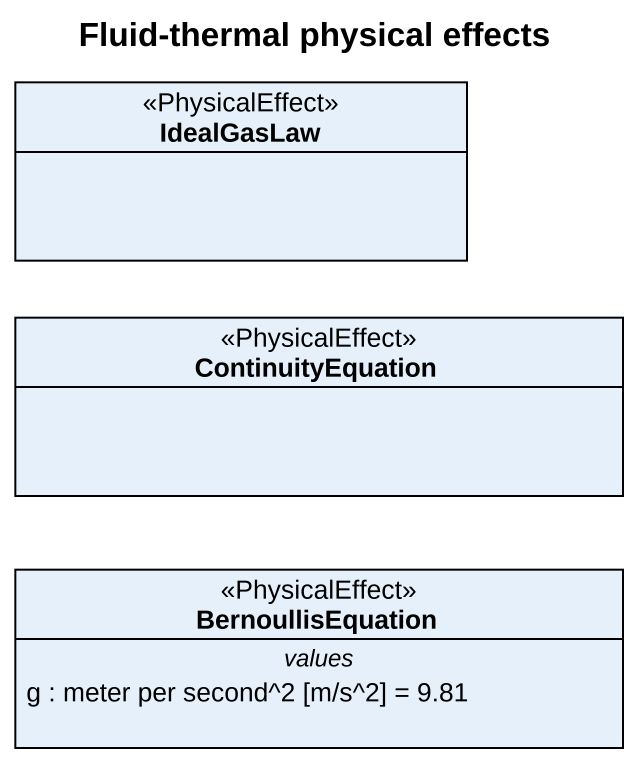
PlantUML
@startuml
title Fluid-thermal physical effects
hide circle
hide empty members
class IdealGasLaw <<PhysicalEffect>>
class ContinuityEquation <<PhysicalEffect>>
class BernoullisEquation <<PhysicalEffect>> {
  -- values --
  g : meter per second^2 [m/s^2] = 9.81
}
@enduml
